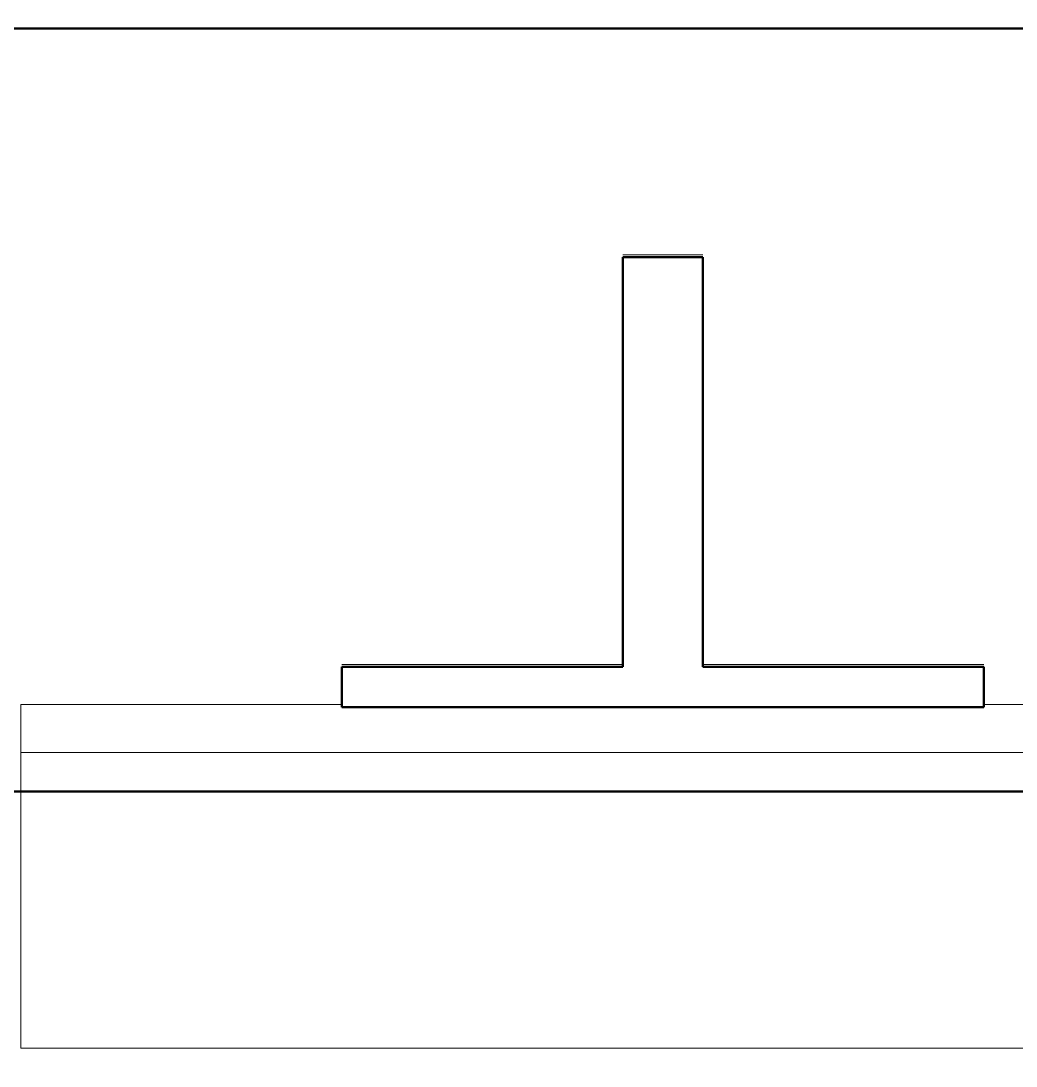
# Model space of a CAD drawing. Header units: inches. Extents: x -4235 to -464, y 9767 to 12347.
# Drawn here: x -3519.95 to -3512.2, y 11440.85 to 11448.99 of the extents above; entities that cross this region are included whole.
import ezdxf

# ---------------------------------------------------------------- set-up
doc = ezdxf.new("R2010")
doc.units = ezdxf.units.IN
doc.header["$MEASUREMENT"] = 0
for name, color, linetype, lineweight in [('0-1', 7, 'Continuous', 5), ('0-2', 10, 'Continuous', 9), ('A-DETL-MBND-1', 9, 'Continuous', 9), ('A-GENM-1', 7, 'Continuous', 50), ('A-GENM-2', 10, 'Continuous', 9), ('A-GENM-3', 254, 'Continuous', 9), ('A-WALL-1', 7, 'Continuous', 50)]:
    doc.layers.add(name, color=color, linetype=linetype, lineweight=lineweight)

# ---------------------------------------------------------------- blocks, each defined once
blk = doc.blocks.new('Otis_G2S_072320191620 - Duty_3500_Speed_150_Seismic_N_CabHeight_93_CabPanels_Y_EntHeight_84_CwtLoc_L2_CwtSafety_N_DoorHand_CO_OpeningType_Front_Glassback_N_FRSAME_NOH-2444874-BACKGROUND - RCP - 3RD FLOOR')
at = {"layer": 'A-GENM-1'}
blk.add_line((7.9444, 11.4419), (7.9444, 77.2281), dxfattribs=at)
blk = doc.blocks.new('Otis_G2S_072320191620 - Otis_G2S_072320191620-2295120-BACKGROUND - RCP - 3RD FLOOR')
at = {"layer": 'A-GENM-1'}
for p, q in [((2.6575, 27.126), (2.6575, 32.126)), ((2.6575, 32.126), (2.97, 32.126)), ((2.97, 32.126), (2.97, 29.9385)), ((2.97, 29.9385), (6.1614, 29.9385)), ((6.1614, 29.9385), (6.1614, 29.3135)), ((6.1614, 29.3135), (2.97, 29.3135)), ((2.97, 29.3135), (2.97, 27.126)), ((2.97, 27.126), (2.6575, 27.126))]:
    blk.add_line(p, q, dxfattribs=at)
at = {"layer": 'A-GENM-2'}
for p, q in [((2.3022, 34.626), (2, 34.626)), ((2.6772, 34.626), (2.3022, 34.626)), ((2.3022, 34.626), (2.3022, 24.626)), ((2.6772, 34.626), (2.6772, 32.126)), ((2.9897, 32.126), (2.9897, 29.9385)), ((6.1811, 29.9385), (6.1811, 29.3135)), ((2.9897, 29.3135), (2.9897, 27.126)), ((2.6772, 27.126), (2.6772, 24.626))]:
    blk.add_line(p, q, dxfattribs=at)
at = {"layer": 'A-GENM-3'}
for p, q in [((2, 34.626), (0, 34.626)), ((0, 34.626), (0, 24.626))]:
    blk.add_line(p, q, dxfattribs=at)
blk.add_blockref('Otis_G2S_072320191620 - Duty_3500_Speed_150_Seismic_N_CabHeight_93_CabPanels_Y_EntHeight_84_CwtLoc_L2_CwtSafety_N_DoorHand_CO_OpeningType_Front_Glassback_N_FRSAME_NOH-2444874-BACKGROUND - RCP - 3RD FLOOR', (0, 0))
blk = doc.blocks.new('CTR - 1st Phase -Stairs _ Elevators_rvt-1-BACKGROUND - RCP - 3RD FLOOR')
at = {"layer": 'A-WALL-1'}
blk.add_line((-3579.3237, 11442.9894), (-3485.3237, 11442.9894), dxfattribs=at)
at = {"layer": '0-2', "rotation": 89.99999999998951}
blk.add_blockref('Otis_G2S_072320191620 - Otis_G2S_072320191620-2295120-BACKGROUND - RCP - 3RD FLOOR', (-3485.3237, 11440.9894), dxfattribs=at)

msp = doc.modelspace()

# ---------------------------------------------------------------- hatches: boundary and pattern name
at = {"layer": 'A-DETL-MBND-1'}
h = msp.add_hatch(dxfattribs=at)
h.set_pattern_fill('FP_8', color=256, style=0, pattern_type=2)
h.set_pattern_definition([(0, (-5.753, 0), (30.713, 7.68), [1.267, -21.768, 1.267, -21.768, -122.853]), (0, (-5.753, 0), (30.713, 7.68), [-46.07, 1.267, -44.803, 1.267, -21.768, -53.748]), (0, (-5.753, 0), (30.713, 7.68), [-115.175, 1.267, -14.09, 1.267, -37.125]), (119.995, (5.764, 3.84), (-22.0067226, 22.764123), [1.267, -21.772, 1.267, -21.772, -122.873]), (119.995, (5.764, 3.84), (-22.0067226, 22.764123), [-46.078, 1.267, -44.81, 1.267, -21.772, -53.757]), (119.995, (5.764, 3.84), (-22.0067226, 22.764123), [-115.194, 1.267, -14.092, 1.267, -37.131]), (240.005, (9.604, 19.2), (-8.707134, -30.4445604), [1.267, -21.772, 1.267, -21.772, -122.873]), (240.005, (9.604, 19.2), (-8.707134, -30.4445604), [-46.078, 1.267, -44.81, 1.267, -21.772, -53.757]), (240.005, (9.604, 19.2), (-8.707134, -30.4445604), [-115.194, 1.267, -14.092, 1.267, -37.131])])
h.paths.add_polyline_path([(-3481.1737, 11434.9894), (-3477.3237, 11434.9894), (-3477.3237, 11438.0394), (-3479.4558, 11438.0394), (-3479.4558, 11441.5394), (-3477.3237, 11441.5394), (-3477.3237, 11466.5209), (-3477.3928, 11466.6754), (-3485.3237, 11466.6754), (-3485.3237, 11466.4254), (-3486.1558, 11466.4254), (-3486.1558, 11464.7145), (-3485.5737, 11464.7145), (-3485.5737, 11464.5895), (-3486.2808, 11464.5895), (-3486.2808, 11466.4254), (-3487.3237, 11466.4254), (-3487.3237, 11466.6754), (-3487.73, 11466.6754), (-3487.73, 11508.8004), (-3487.3237, 11508.8299), (-3487.3237, 11509.0504), (-3486.2808, 11509.0504), (-3486.2808, 11511.0114), (-3485.5737, 11511.0114), (-3485.5737, 11510.8864), (-3486.1558, 11510.8864), (-3486.1558, 11509.0504), (-3485.3237, 11509.0504), (-3485.3237, 11529.3004), (-3478.6362, 11529.3004), (-3478.6362, 11508.9254), (-3477.3928, 11508.9254), (-3477.3237, 11509.0799), (-3477.3237, 11534.0394), (-3479.4558, 11534.0394), (-3479.4558, 11537.5394), (-3477.3237, 11537.5394), (-3477.3237, 11550.9894), (-3587.3237, 11550.9894), (-3587.3237, 11434.9894), (-3485.3237, 11434.9894)], flags=0)
h.paths.add_polyline_path([(-3519.9497, 11440.9894), (-3519.9497, 11443.6666), (-3517.4497, 11443.6666), (-3517.4497, 11443.9791), (-3515.2622, 11443.9791), (-3515.2622, 11447.1705), (-3514.6372, 11447.1508), (-3514.6372, 11443.9791), (-3512.4497, 11443.9594), (-3512.4497, 11443.6666), (-3509.9497, 11443.6666), (-3509.9497, 11440.9894)], flags=0)
h.paths.add_polyline_path([(-3524.0339, 11440.9894), (-3527.2214, 11440.9894), (-3527.2214, 11448.9338), (-3562.5518, 11448.9338), (-3562.5518, 11526.73), (-3527.2214, 11526.73), (-3527.2214, 11528.1886), (-3531.0564, 11528.1886), (-3531.0564, 11527.8536), (-3534.1609, 11527.8536), (-3534.1609, 11527.6036), (-3534.4759, 11527.6036), (-3534.4759, 11527.8536), (-3534.5804, 11527.8536), (-3534.6184, 11527.8536), (-3539.6184, 11527.8536), (-3539.6184, 11528.1886), (-3539.7184, 11528.1886), (-3539.7184, 11528.0536), (-3542.7184, 11528.0536), (-3542.7184, 11528.1886), (-3550.3734, 11528.1886), (-3550.3734, 11532.0051), (-3552.2169, 11532.0051), (-3552.2169, 11539.8398), (-3553.1025, 11539.8398), (-3553.1025, 11542.9894), (-3549.0673, 11542.9894), (-3549.0673, 11542.4186), (-3527.2214, 11542.4186), (-3527.2214, 11542.9894), (-3521.2214, 11542.9894), (-3521.2214, 11542.4186), (-3499.3823, 11542.4186), (-3499.3823, 11542.9894), (-3495.3471, 11542.9894), (-3495.3471, 11539.8398), (-3496.2327, 11539.8398), (-3496.2327, 11532.0051), (-3498.0634, 11532.0051), (-3498.0634, 11528.1886), (-3514.0459, 11528.1481), (-3514.0459, 11527.6986), (-3514.9909, 11527.6986), (-3514.9909, 11528.1886), (-3515.1049, 11528.1481), (-3515.1049, 11527.6986), (-3515.9319, 11527.6986), (-3515.9319, 11528.1886), (-3521.2214, 11528.1481), (-3521.2214, 11526.73), (-3496.7656, 11526.73), (-3496.7656, 11508.95), (-3492.9206, 11508.95), (-3492.9206, 11509.6784), (-3492.8025, 11509.6784), (-3492.8025, 11508.8319), (-3496.8837, 11508.8319), (-3496.8837, 11526.6119), (-3521.2214, 11526.6119), (-3521.2214, 11449.0519), (-3496.8837, 11449.0519), (-3496.8837, 11466.8319), (-3492.8025, 11466.8319), (-3492.8025, 11465.9855), (-3492.9206, 11465.9855), (-3492.9206, 11466.7138), (-3496.7656, 11466.7138), (-3496.7656, 11448.9338), (-3521.2214, 11448.9338), (-3521.2214, 11440.9894)], flags=0)
h.paths.add_polyline_path([(-3491.5131, 11445.2788), (-3492.7237, 11445.3181), (-3492.6844, 11445.3181), (-3491.5131, 11445.3181), (-3491.4737, 11445.2788)], flags=0)
h.paths.add_polyline_path([(-3556.3749, 11449.0519), (-3527.2214, 11449.0519), (-3527.2214, 11526.6119), (-3562.4337, 11526.6119), (-3562.4337, 11449.0519)], flags=0)
h.paths.add_polyline_path([(-3492.7237, 11466.8339), (-3492.7237, 11487.8299), (-3491.4737, 11487.8004), (-3491.4737, 11466.8339)], flags=0)
h.paths.add_polyline_path([(-3486.5737, 11487.6129), (-3486.2808, 11487.6129), (-3486.2808, 11487.8629), (-3486.5737, 11487.8629), (-3486.5737, 11487.8004)], flags=0)
h.paths.add_polyline_path([(-3492.7237, 11487.8339), (-3492.7237, 11508.8299), (-3491.4737, 11508.8299), (-3491.4737, 11487.8339)], flags=0)
h.paths.add_polyline_path([(-3491.4737, 11526.4481), (-3491.5131, 11526.4481), (-3491.5131, 11530.3457), (-3492.6844, 11530.3457), (-3492.6844, 11530.3851), (-3491.4737, 11530.3444), (-3491.4737, 11526.6119)], flags=0)

# ---------------------------------------------------------------- block references
at = {"layer": '0-1'}
msp.add_blockref('CTR - 1st Phase -Stairs _ Elevators_rvt-1-BACKGROUND - RCP - 3RD FLOOR', (0, 0), dxfattribs=at)

doc.saveas('drawing.dxf')
